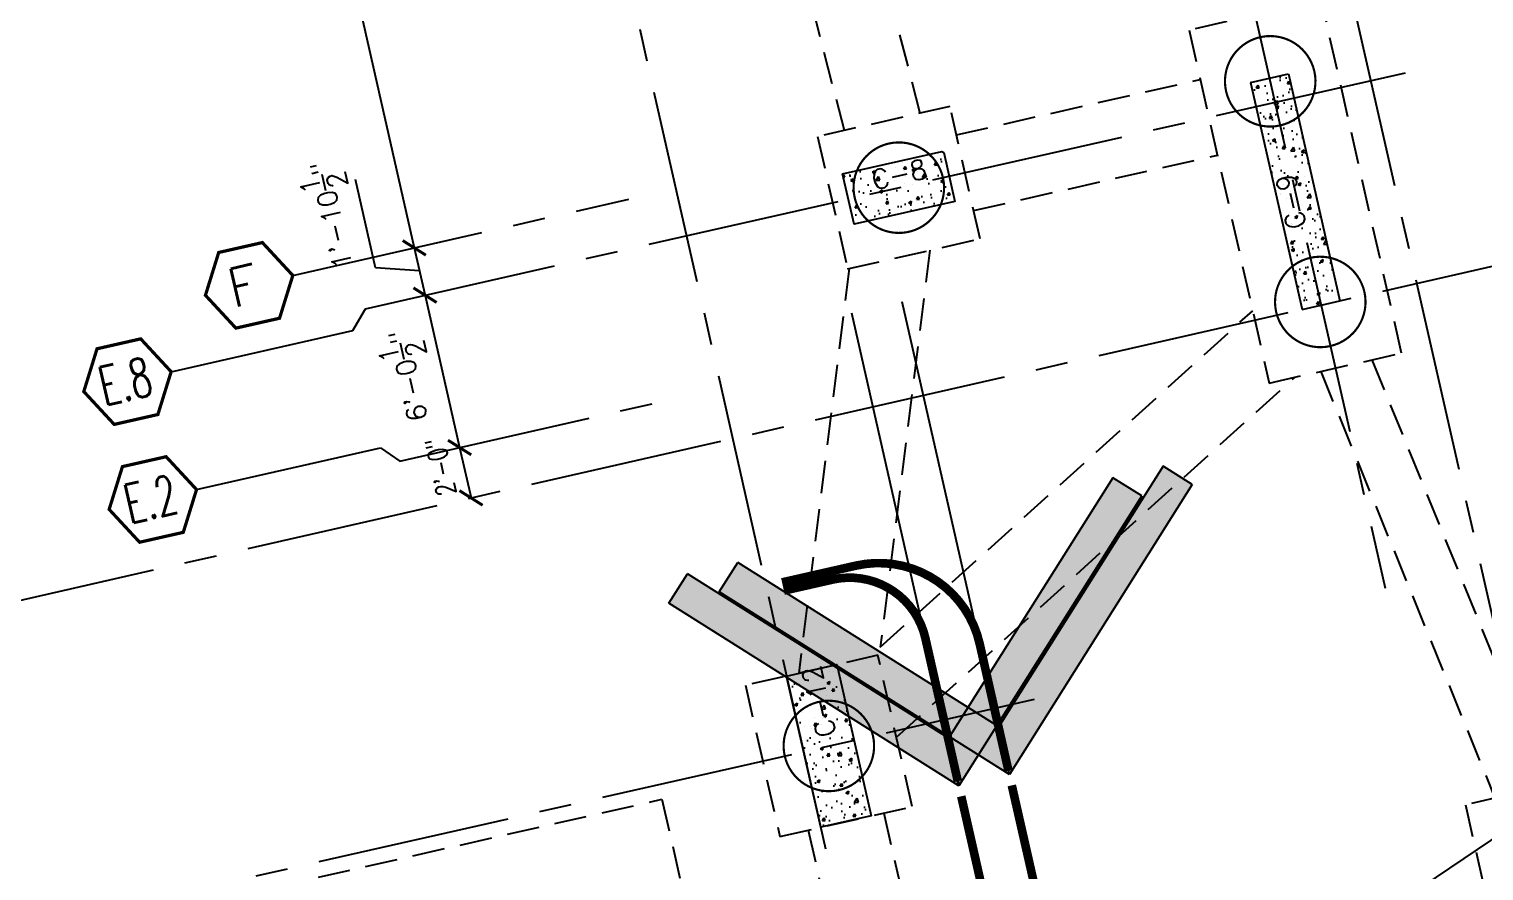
# Model space of a CAD drawing. Header units: feet. Extents: x 308 to 1449, y -4548 to -3843.
# Drawn here: x 854.2 to 910.4, y -4231.4 to -4198.8 of the extents above; entities that cross this region are included whole.
import ezdxf

# ---------------------------------------------------------------- set-up
doc = ezdxf.new("R2010")
doc.units = ezdxf.units.FT
doc.header["$LTSCALE"] = 10
doc.header["$MEASUREMENT"] = 0
for name, pattern in [('CENTER2', [1.125, 0.75, -0.125, 0.125, -0.125]), ('HIDDEN2', [0.1875, 0.125, -0.0625]), ('PHANTOM2', [1.25, 0.625, -0.125, 0.125, -0.125, 0.125, -0.125])]:
    doc.linetypes.add(name, pattern=pattern)
doc.layers.get('0').update_dxf_attribs({"linetype": 'CONTINUOUS'})
for name, color, linetype in [('1-ELEC-UG', 162, 'PHANTOM2'), ('caisson', 1, 'HIDDEN2'), ('CMU', 20, 'CONTINUOUS'), ('conc. wall', 7, 'CONTINUOUS'), ('GRID', 30, 'CENTER2'), ('tower crane', 210, 'CONTINUOUS'), ('tower-ftg', 4, 'HIDDEN2')]:
    doc.layers.add(name, color=color, linetype=linetype)
doc.layers.add('1-EM-UG', color=240, linetype='PHANTOM2', lineweight=40)
doc.layers.add('alta hide', color=16, linetype='CONTINUOUS', plot=False)
doc.styles.add('ARIAL', font='arial.ttf')
doc.styles.get("Standard").update_dxf_attribs({"font": 'ROMANS.SHX'})
doc.dimstyles.new('060 HR', dxfattribs={"dimscale": 150, "dimtxt": 0.125, "dimasz": 0.125, "dimexe": 0.18, "dimexo": 0.0625, "dimgap": 0.09, "dimtad": 0, "dimtoh": 1, "dimzin": 0, "dimdsep": 46, "dimlunit": 4, "dimtxsty": 'ARIAL', "dimblk": 'ARCHTICK', "dimcen": 0.09, "dimadec": 0, "dimazin": 0, "dimtfac": 1, "dimtofl": 0, "dimtmove": 0, "dimatfit": 3, "dimldrblk": 'JR-ARCH-ARW', "dimfxl": 1, "dimtolj": 1, "dimtzin": 0, "dimlwd": -1, "dimarcsym": 0})
pattern_1 = [(62.7839, (881.7496, -4336.5271), (1.188943, 0.1625244), [0.125, -1.375]), (7.7839, (881.7496, -4336.5271), (-0.502921, 1.171407), [0.1, -1.1]), (113.2353, (881.8486, -4336.5135), (0.686023, 1.333931), [0.106234, -1.16857]), (58.9681, (881.6758, -4336.202), (1.795685, 0.124562), [0.1875, -2.0625]), (109.4195, (881.8254, -4336.1916), (1.159911, 1.92798), [0.15935, -1.752855]), (3.9681, (881.6758, -4336.202), (1.15991, 1.92798), [0.15, -1.65]), (33.7839, (881.8568, -4336.2464), (1.1186665, -0.434264), [0.125, -1.375]), (338.7839, (881.8568, -4336.2464), (0.128045, 1.268357), [0.1, -1.1]), (84.2353, (881.95, -4336.2826), (1.246712, 0.834092), [0.106234, -1.16857]), (50.2839, (881.74955, -4336.5271), (-0.103004, 0.5455544), [0, -1.0866667, 0, -1.1166667, 0, -1.1041667]), (20.2839, (881.74955, -4336.5271), (0.2821255, 0.7380757), [0, -0.6366667, 0, -1.0616667, 0, -0.4208333]), (340.2839, (881.3871, -4336.60933), (0.8759678, 0.160209), [0, -0.4166667, 0, -1.3, 0, -1.725]), (330.2839, (881.2246, -4336.6462), (0.9109654, 0.3777794), [0, -0.5416667, 0, -0.8633333, 0, -1.225])]

# ---------------------------------------------------------------- blocks, each defined once
blk = doc.blocks.new('_ArchTick')
at = {"color": 0, "linetype": 'ByBlock', "const_width": 0.15}
blk.add_lwpolyline([(-0.5, -0.5), (0.5, 0.5)], dxfattribs=at)
blk = doc.blocks.new('JR-ARCH-ARW')
at = {"linetype": 'ByBlock', "lineweight": -2}
h = blk.add_hatch(color=0, dxfattribs=at)
h.paths.add_polyline_path([(-0.5, 0.5), (-0.55, 0.45), (-0.1, 0), (0, 0)])
h.paths.add_polyline_path([(0, 0), (-0.1013, 0), (-0.5507, -0.4493), (-0.5, -0.5)])
at = {"color": 0, "linetype": 'ByBlock', "lineweight": -2}
for p, q in [((-0.5, 0.5), (-0.55, 0.45)), ((-0.5, 0.5), (0, 0)), ((-0.55, 0.45), (-0.1, 0)), ((0, 0), (-1, 0)), ((-0.1007, 0.0007), (-0.5507, -0.4493)), ((0, 0), (-0.5, -0.5)), ((-0.5, -0.5), (-0.5507, -0.4493))]:
    blk.add_line(p, q, dxfattribs=at)

msp = doc.modelspace()

# ---------------------------------------------------------------- hatches: boundary and pattern name
at = {"layer": 'alta hide'}
h = msp.add_hatch(dxfattribs=at)
h.set_pattern_fill('LINE', color=256, scale=15, angle=96.7493, style=0)
h.paths.add_polyline_path([(836.366, -4162.987), (822.104, -4164.794), (821.79, -4162.313), (836.052, -4160.507)], flags=16)
edge = h.paths.add_edge_path()
edge.add_line((765.962, -4229.355), (878.442, -4145.363))
edge.add_arc((861.613, -4082.579), 65, 280.5, 285.00556, ccw=False)
edge.add_line((873.458, -4146.491), (782.999, -4163.256))
edge.add_arc((633.182, -4170.671), 150, -12, 2.83333, ccw=False)
edge.add_arc((721.216, -4189.383), 60, 318.225, 348, ccw=False)
edge.add_line((823.011, -4182.973), (825.262, -4181.885))
edge.add_line((817.846, -4166.541), (825.262, -4181.885))
edge.add_line((815.595, -4167.628), (817.846, -4166.541))
edge.add_line((815.595, -4167.628), (823.011, -4182.973))
h.paths.add_polyline_path([(783.365, -4166.291), (824.203, -4182.735), (828.055, -4177.471), (787.217, -4161.028)], flags=24)
h.paths.add_polyline_path([(783.403, -4176.361), (817.665, -4190.455), (822.801, -4183.438), (788.539, -4169.344)], flags=24)
h.paths.add_polyline_path([(785.51, -4184.131), (806.073, -4192.808), (810.545, -4186.697), (789.983, -4178.021)], flags=24)
h.paths.add_polyline_path([(823.025, -4174.807), (843.014, -4182.56), (845.328, -4176.593), (825.339, -4168.84)], flags=24)
h.paths.add_polyline_path([(830.784, -4169.526), (848.784, -4176.508), (851.098, -4170.541), (833.098, -4163.559)], flags=24)
at = {"layer": 'conc. wall'}
h = msp.add_hatch(dxfattribs=at)
h.set_pattern_fill('AR-CONC', color=256, scale=0.166667, angle=12.7839, style=0)
h.set_pattern_definition(pattern_1)
h.paths.add_polyline_path([(902.354, -4201.618), (902.151, -4200.724), (901.42, -4200.89), (901.622, -4201.784)])
h.paths.add_polyline_path([(902.354, -4201.618), (902.841, -4201.508), (902.639, -4200.614), (902.151, -4200.724)])
h.paths.add_polyline_path([(902.841, -4201.508), (903.085, -4201.452), (902.882, -4200.558), (902.639, -4200.614)])
h.paths.add_polyline_path([(904.187, -4207.44), (904.431, -4207.385), (903.085, -4201.452), (902.841, -4201.508)])
h.paths.add_polyline_path([(902.841, -4201.508), (902.354, -4201.618), (903.7, -4207.551), (904.187, -4207.44)])
h.paths.add_polyline_path([(902.354, -4201.618), (901.622, -4201.784), (902.968, -4207.717), (903.7, -4207.551)])
h.paths.add_polyline_path([(902.968, -4207.717), (903.411, -4209.667), (904.142, -4209.501), (903.7, -4207.551)])
h.paths.add_polyline_path([(904.142, -4209.501), (904.63, -4209.391), (904.187, -4207.44), (903.7, -4207.551)])
h.paths.add_polyline_path([(904.63, -4209.391), (904.874, -4209.335), (904.431, -4207.385), (904.187, -4207.44)])
h = msp.add_hatch(dxfattribs=at)
h.set_pattern_fill('AR-CONC', color=256, scale=0.166667, angle=12.7839, style=0)
h.set_pattern_definition([(62.7839, (881.8705, -4336.5424), (1.188943, 0.1625244), [0.125, -1.375]), (7.7839, (881.8705, -4336.5424), (-0.502921, 1.171407), [0.1, -1.1]), (113.2353, (881.9696, -4336.5288), (0.686023, 1.333931), [0.106234, -1.16857]), (58.9681, (881.7968, -4336.2173), (1.795685, 0.124562), [0.1875, -2.0625]), (109.4195, (881.9464, -4336.207), (1.159911, 1.92798), [0.15935, -1.752855]), (3.9681, (881.7968, -4336.2173), (1.15991, 1.92798), [0.15, -1.65]), (33.7839, (881.9777, -4336.2617), (1.1186665, -0.434264), [0.125, -1.375]), (338.7839, (881.9777, -4336.2617), (0.128045, 1.268357), [0.1, -1.1]), (84.2353, (882.071, -4336.2979), (1.246712, 0.834092), [0.106234, -1.16857]), (50.2839, (881.8705, -4336.54237), (-0.103004, 0.5455544), [0, -1.0866667, 0, -1.1166667, 0, -1.1041667]), (20.2839, (881.8705, -4336.54237), (0.2821255, 0.7380757), [0, -0.6366667, 0, -1.0616667, 0, -0.4208333]), (340.2839, (881.50806, -4336.6246), (0.8759678, 0.160209), [0, -0.4166667, 0, -1.3, 0, -1.725]), (330.2839, (881.3455, -4336.6615), (0.9109654, 0.3777794), [0, -0.5416667, 0, -0.8633333, 0, -1.225])])
h.paths.add_polyline_path([(889.559, -4203.603), (889.484, -4203.556), (885.644, -4204.427), (885.866, -4205.402), (889.766, -4204.517)])
h.paths.add_polyline_path([(889.766, -4204.517), (885.866, -4205.402), (886.087, -4206.377), (889.988, -4205.492)])
h = msp.add_hatch(dxfattribs=at)
h.set_pattern_fill('AR-CONC', color=256, scale=0.166667, angle=12.7839, style=0)
h.set_pattern_definition(pattern_1)
h.paths.add_polyline_path([(884.135, -4226.773), (886.085, -4226.331), (885.422, -4223.405), (883.471, -4223.848)])
h.paths.add_polyline_path([(886.085, -4226.331), (884.135, -4226.773), (884.799, -4229.699), (886.749, -4229.256)])

# ---------------------------------------------------------------- linework, layer by layer
at = {"const_width": 0.125}
for points in [[(861.515, -4207.466), (861.002, -4209.121), (862.179, -4210.392), (863.868, -4210.009), (864.381, -4208.354), (863.204, -4207.083)], [(856.81, -4211.19), (856.298, -4212.845), (857.474, -4214.116), (859.163, -4213.733), (859.676, -4212.078), (858.499, -4210.807)], [(857.792, -4215.748), (857.279, -4217.402), (858.456, -4218.673), (860.145, -4218.29), (860.658, -4216.636), (859.481, -4215.365)]]:
    msp.add_lwpolyline(points, close=True, dxfattribs=at)
at = {"layer": '1-ELEC-UG', "const_width": 0.333}
for points in [[(890.941, -4222.593, 0.414214), (886.155, -4219.578), (883.3, -4220.226)], [(892.185, -4228.077), (894.676, -4239.055), (894.676, -4239.055, 0.414214), (909.034, -4248.103)]]:
    msp.add_lwpolyline(points, format="xyb", dxfattribs=at)
msp.add_lwpolyline([(890.941, -4222.593), (892.058, -4227.516)], dxfattribs=at)
at = {"layer": '1-EM-UG', "const_width": 0.333, "flags": 128}
msp.add_lwpolyline([(883.372, -4220.545), (885.252, -4220.118), (885.252, -4220.118, -0.414214), (888.842, -4222.38)], format="xyb", dxfattribs=at)
for points in [[(888.842, -4222.38), (890.098, -4227.918)], [(900.085, -4271.931), (890.23, -4228.499)]]:
    msp.add_lwpolyline(points, dxfattribs=at)
at = {"layer": 'caisson', "const_width": 0.0833}
for points in [[(900.472, -4201.233, 1), (903.885, -4200.459, 1)], [(886.109, -4205.347, 1), (889.523, -4204.572, 1)], [(902.408, -4209.767, 1), (905.821, -4208.992, 1)], [(883.404, -4226.939, 1), (886.817, -4226.165, 1)]]:
    msp.add_lwpolyline(points, format="xyb", close=True, dxfattribs=at)
at = {"layer": 'CMU'}
msp.add_line((1038.908, -4143.631), (888.339, -4245.302), dxfattribs=at)
at = {"layer": 'conc. wall'}
for p, q in [((864.063, -4185.184), (869.079, -4207.288)), ((901.42, -4200.89), (902.882, -4200.558)), ((901.42, -4200.89), (903.411, -4209.667)), ((902.882, -4200.558), (904.874, -4209.335)), ((867.581, -4208.066), (866.805, -4204.647)), ((869.079, -4207.288), (869.485, -4209.076)), ((869.282, -4208.182), (867.581, -4208.066)), ((869.485, -4209.076), (870.831, -4215.009)), ((903.411, -4209.667), (904.874, -4209.335)), ((870.831, -4215.009), (871.273, -4216.959))]:
    msp.add_line(p, q, dxfattribs=at)
for points in [[(885.644, -4204.427), (889.484, -4203.556), (889.559, -4203.603), (889.988, -4205.492), (886.087, -4206.377)], [(883.471, -4223.848), (885.422, -4223.405), (886.749, -4229.256), (884.799, -4229.699)]]:
    msp.add_lwpolyline(points, close=True, dxfattribs=at)
at = {"layer": 'GRID'}
for p, q in [((886.167, -4130.278), (906.626, -4220.449)), ((890.384, -4131.731), (918.179, -4254.23)), ((863.412, -4135.442), (891.727, -4260.232)), ((840.706, -4223.895), (1019.522, -4183.322)), ((867.187, -4209.64), (907.726, -4200.442)), ((864.381, -4208.354), (877.37, -4205.407)), ((866.696, -4210.485), (867.187, -4209.64)), ((859.676, -4212.078), (866.696, -4210.485)), ((868.524, -4215.532), (878.575, -4213.252)), ((860.658, -4216.636), (867.774, -4215.021)), ((867.774, -4215.021), (868.524, -4215.532)), ((843.454, -4236.004), (893.06, -4224.748))]:
    msp.add_line(p, q, dxfattribs=at)
at = {"layer": 'tower crane', "linetype": 'HIDDEN2'}
msp.add_lwpolyline([(882.086, -4243.73), (866.971, -4247.16), (863.541, -4232.044), (878.657, -4228.614)], close=True, dxfattribs=at)
at = {"layer": 'tower-ftg'}
for p, q in [((884.111, -4184.523), (888.627, -4202.084)), ((881.184, -4185.187), (885.7, -4202.748)), ((890.044, -4202.916), (899.471, -4200.777)), ((890.708, -4205.842), (900.135, -4203.703)), ((889.012, -4207.38), (887.098, -4222.734)), ((885.9, -4208.086), (883.949, -4223.739)), ((887.098, -4222.734), (901.5, -4209.72)), ((904.132, -4212.067), (910.87, -4228.569)), ((906.109, -4211.619), (912.847, -4228.12)), ((887.725, -4226.211), (903.125, -4212.296)), ((887.237, -4229.146), (889.975, -4241.214)), ((884.311, -4229.809), (887.049, -4241.878))]:
    msp.add_line(p, q, dxfattribs=at)
for points in [[(904.158, -4197.705), (899.038, -4198.867), (902.136, -4212.52), (907.255, -4211.358)], [(889.795, -4201.819), (884.675, -4202.981), (885.837, -4208.1), (890.957, -4206.939)], [(887.006, -4223.045), (881.886, -4224.207), (883.214, -4230.058), (888.334, -4228.897)], [(914.844, -4227.667), (909.724, -4228.829), (912.822, -4242.482), (917.942, -4241.32)]]:
    msp.add_lwpolyline(points, close=True, dxfattribs=at)

# ---------------------------------------------------------------- block references
at = {"layer": 'conc. wall', "xscale": 0.7500000000000003, "yscale": 0.7500000000000003, "zscale": 0.7500000000000003, "rotation": 282.7838888888888}
for p in [(869.079, -4207.288), (869.494, -4209.117), (870.831, -4215.009), (871.273, -4216.959)]:
    msp.add_blockref('_ArchTick', p, dxfattribs=at)

# ---------------------------------------------------------------- texts
msp.add_text('F', height=1.5, rotation=12.7839).set_placement((862.064, -4209.613))
at = {"width": 0.635084}
for s, p in [('E.8', (857.093, -4213.398)), ('E.2', (858.074, -4217.955))]:
    msp.add_text(s, height=1.5, rotation=12.7839, dxfattribs=at).set_placement(p)
at = {"layer": 'conc. wall'}
for s, rotation, p in [('C-8', 12.7839, (886.864, -4205.049)), ('C-9', 102.7839, (903.581, -4206.461)), ('C-12', 102.7839, (885.4, -4226.117))]:
    msp.add_text(s, height=0.75, rotation=rotation, dxfattribs=at).set_placement(p)
at = {"layer": 'conc. wall', "width": 0.767016}
msp.add_text('2\'-0"', height=0.75, rotation=102.7839, dxfattribs=at).set_placement((870.712, -4216.781))
at = {"layer": 'conc. wall', "char_height": 0.75, "attachment_point": 5, "rotation": 102.7839}
for s, insert in [('\\A1;1\'-10\\S1/2;"', (865.866, -4206.017)), ('\\A1;6\'-0\\S1/2;"', (868.834, -4212.23))]:
    msp.add_mtext(s, dxfattribs=dict(at, insert=insert))

# ---------------------------------------------------------------- leaders
at = {"layer": '1-ELEC-UG'}
msp.add_leader([(892.09, -4227.657), (890.941, -4222.593)], dimstyle='060 HR', override={"dimgap": 0.09, "dimtad": 0}, dxfattribs=at)
at = {"layer": '1-EM-UG'}
msp.add_leader([(890.139, -4228.1), (888.842, -4222.38)], dimstyle='060 HR', override={"dimgap": 0.09, "dimtad": 0}, dxfattribs=at)

doc.saveas('drawing.dxf')
